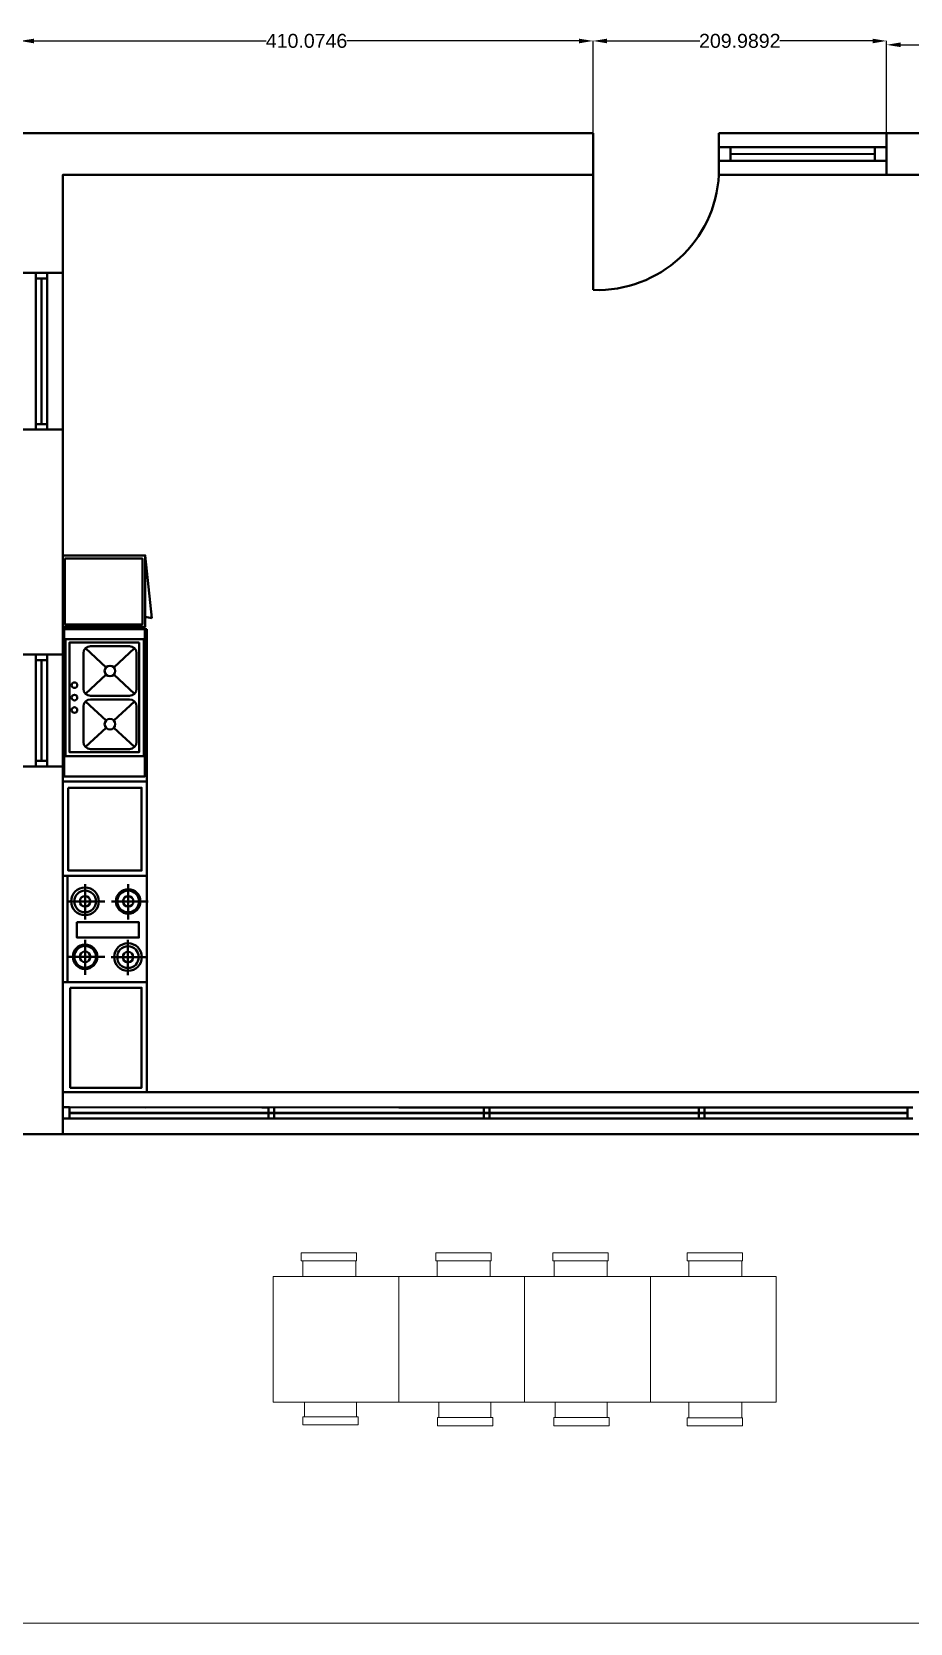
# Model space of a CAD drawing. Header units: inches. Extents: x -422522 to 22891, y -2973 to 414515.
# Drawn here: x 17051 to 17679, y 7745 to 8885 of the extents above; entities that cross this region are included whole.
import ezdxf

# ---------------------------------------------------------------- set-up
doc = ezdxf.new("R2010")
doc.units = ezdxf.units.IN
doc.header["$MEASUREMENT"] = 0
doc.layers.get('0').update_dxf_attribs({"lineweight": 40})
doc.layers.add('ARREDAMENTO', color=8, linetype='Continuous', lineweight=13)
doc.styles.get("Standard").update_dxf_attribs({"font": 'Arial.ttf'})
doc.dimstyles.get("Standard").update_dxf_attribs({"dimtxt": 10, "dimasz": 10, "dimexe": 0.18, "dimexo": 0.0625, "dimgap": 0.09, "dimtad": 0, "dimtih": 1, "dimtoh": 1, "dimdec": 4, "dimzin": 0, "dimdsep": 46, "dimtxsty": 'Standard', "dimcen": 0.09, "dimadec": 0, "dimazin": 0, "dimtfac": 1, "dimtdec": 4, "dimtofl": 0, "dimtmove": 0, "dimatfit": 3, "dimfxl": 1, "dimtolj": 1, "dimtzin": 0, "dimarcsym": 0})

# ---------------------------------------------------------------- blocks, each defined once
blk = doc.blocks.new('*D47')
at = {"color": 0, "lineweight": -2, "transparency": 16777216}
for p, q in [((17042.3, 8812.2), (17042.3, 8878.2)), ((17052.3, 8878.1), (17218.6, 8878.1)), ((17442.4, 8878.1), (17276.2, 8878.1)), ((17452.4, 8812.2), (17452.4, 8878.2))]:
    blk.add_line(p, q, dxfattribs=at)
at = {"color": 0, "transparency": 16777216}
for points in [[(17052.3, 8879.7), (17052.3, 8876.4), (17042.3, 8878.1)], [(17442.4, 8879.7), (17442.4, 8876.4), (17452.4, 8878.1)]]:
    blk.add_solid(points, dxfattribs=at)
at = {"layer": 'Defpoints', "color": 0, "transparency": 16777216}
for p in [(17452.4, 8878.1), (17042.3, 8812.1), (17452.4, 8812.1)]:
    blk.add_point(p, dxfattribs=at)
at = {"color": 0, "transparency": 16777216, "insert": (17247.4, 8878.1), "char_height": 10, "attachment_point": 5}
blk.add_mtext('\\A1;410.0746', dxfattribs=at)
blk = doc.blocks.new('*D48')
at = {"color": 0, "lineweight": -2, "transparency": 16777216}
for p, q in [((17452.4, 8812.3), (17452.4, 8878.2)), ((17462.4, 8878.1), (17528.8, 8878.1)), ((17652.4, 8878.1), (17586.1, 8878.1)), ((17662.4, 8812.2), (17662.4, 8878.2))]:
    blk.add_line(p, q, dxfattribs=at)
at = {"color": 0, "transparency": 16777216}
for points in [[(17462.4, 8879.7), (17462.4, 8876.4), (17452.4, 8878.1)], [(17652.4, 8879.7), (17652.4, 8876.4), (17662.4, 8878.1)]]:
    blk.add_solid(points, dxfattribs=at)
at = {"layer": 'Defpoints', "color": 0, "transparency": 16777216}
for p in [(17662.4, 8878.1), (17452.4, 8812.2), (17662.4, 8812.1)]:
    blk.add_point(p, dxfattribs=at)
at = {"color": 0, "transparency": 16777216, "insert": (17557.4, 8878.1), "char_height": 10, "attachment_point": 5}
blk.add_mtext('\\A1;209.9892', dxfattribs=at)
blk = doc.blocks.new('*D49')
at = {"color": 0, "lineweight": -2, "transparency": 16777216}
for p, q in [((17662.4, 8812.3), (17662.4, 8875.5)), ((17672.4, 8875.3), (17977, 8875.3)), ((18338.9, 8875.3), (18034.3, 8875.3)), ((18348.9, 8812.2), (18348.9, 8875.5))]:
    blk.add_line(p, q, dxfattribs=at)
at = {"color": 0, "transparency": 16777216}
for points in [[(17672.4, 8877), (17672.4, 8873.7), (17662.4, 8875.3)], [(18338.9, 8877), (18338.9, 8873.7), (18348.9, 8875.3)]]:
    blk.add_solid(points, dxfattribs=at)
at = {"layer": 'Defpoints', "color": 0, "transparency": 16777216}
for p in [(18348.9, 8875.3), (17662.4, 8812.2), (18348.9, 8812.1)]:
    blk.add_point(p, dxfattribs=at)
at = {"color": 0, "transparency": 16777216, "insert": (18005.6, 8875.3), "char_height": 10, "attachment_point": 5}
blk.add_mtext('\\A1;686.4643', dxfattribs=at)

msp = doc.modelspace()

# ---------------------------------------------------------------- linework, layer by layer
for p, q in [((17452.41039, 8812.12906), (17452.41039, 8782.29829)), ((17542.42116, 8782.29829), (17542.42116, 8812.12906)), ((17662.39962, 8802.15347), (17662.39962, 8812.12906)), ((17662.39962, 8802.15347), (17542.42116, 8802.15347)), ((17542.42116, 8791.7198), (17542.42116, 8802.15347)), ((17550.6818, 8802.15347), (17550.6818, 8792.15349)), ((17550.6818, 8796.93663), (17654.13898, 8797.15348)), ((17654.13898, 8802.15347), (17654.13898, 8792.15349)), ((17662.39962, 8792.15347), (17662.39962, 8802.15347)), ((17662.39962, 8796.93663), (17662.40949, 8792.15349)), ((17662.40949, 8792.15349), (17542.42116, 8792.15349)), ((17542.42116, 8792.15349), (17542.42116, 8782.29829)), ((17654.78891, 8792.15347), (17662.41403, 8792.16921)), ((17662.40949, 8792.15349), (17662.40949, 8782.29829)), ((17452.41039, 8782.29829), (17452.41039, 8699.82232)), ((17042.3983, 8712.12906), (17073.09654, 8712.12906)), ((17053.74742, 8712.12906), (17053.74742, 8603.82147)), ((17053.74742, 8708.12906), (17061.74742, 8708.12906)), ((17061.74742, 8708.12906), (17053.74742, 8708.12906)), ((17057.74742, 8603.82147), (17057.74742, 8708.12906)), ((17061.74742, 8599.82147), (17061.74742, 8712.00146)), ((17053.74742, 8599.82147), (17053.74742, 8603.82147)), ((17053.74742, 8603.82147), (17061.74742, 8603.82147)), ((17053.74742, 8603.82147), (17057.74742, 8603.82147)), ((17061.74742, 8603.82147), (17061.74742, 8599.82147)), ((17042.3983, 8599.82147), (17073.09654, 8599.82147)), ((17057.74742, 8599.82147), (17053.74742, 8599.82147)), ((17073.09654, 8599.82147), (17057.74742, 8599.82147)), ((17073.00751, 8450.00482), (17073.00751, 8380.00482)), ((17073.09654, 8438.73674), (17042.3983, 8438.73674)), ((17053.74742, 8434.73674), (17053.74742, 8438.73674)), ((17053.74742, 8438.73674), (17053.74742, 8362.73674)), ((17061.74742, 8434.73674), (17053.74742, 8434.73674)), ((17057.74742, 8362.73674), (17057.74742, 8434.73674)), ((17061.74742, 8358.73674), (17061.74742, 8438.73674)), ((17061.74742, 8438.73674), (17061.74742, 8434.73674)), ((17073.00751, 8380.00482), (17073.00751, 8370.00482)), ((17053.74742, 8358.73674), (17053.74742, 8362.73674)), ((17053.74742, 8362.73674), (17061.74742, 8362.73674)), ((17053.74742, 8362.73674), (17057.74742, 8362.73674)), ((17061.74742, 8362.73674), (17061.74742, 8358.73674)), ((17073.09654, 8358.73674), (17042.3983, 8358.73674)), ((17057.74742, 8358.73674), (17053.74742, 8358.73674)), ((17073.09654, 8125.54615), (17073.09654, 8095.37692)), ((17077.78714, 8114.69331), (17073.12489, 8114.70015)), ((17077.78714, 8110.69331), (17077.78714, 8114.69331)), ((17077.78714, 8114.69331), (17131.89835, 8114.60806)), ((17077.78714, 8114.69331), (17418.16256, 8114.60806)), ((17219.30928, 8114.65786), (17215.30928, 8114.65786)), ((17220.19246, 8114.60855), (17220.19043, 8106.60907)), ((17224.19044, 8106.55874), (17224.19246, 8114.60855)), ((17677.30726, 8114.60806), (17313.50198, 8114.60806)), ((17373.30726, 8114.60806), (17369.30726, 8114.60806)), ((17374.19044, 8114.55874), (17374.19044, 8106.55874)), ((17378.19044, 8106.55874), (17378.19044, 8114.55874)), ((17527.30726, 8114.60806), (17523.30726, 8114.60806)), ((17528.19044, 8114.55874), (17528.19044, 8106.55874)), ((17532.19044, 8106.55874), (17532.19044, 8114.55874)), ((17677.30726, 8110.60806), (17677.30726, 8114.60806)), ((17677.30726, 8114.60806), (17681.30726, 8114.60806)), ((17077.78714, 8106.69331), (17073.09654, 8106.69331)), ((17077.78714, 8106.69331), (17077.78714, 8110.69331)), ((17077.78714, 8110.69331), (17439.52459, 8110.60806)), ((17077.78714, 8110.69331), (17077.78714, 8110.49331)), ((17077.78714, 8110.49331), (17437.90282, 8110.40806)), ((17131.89835, 8106.60806), (17077.78714, 8106.69331)), ((17077.78714, 8106.69331), (17413.52935, 8106.60806)), ((17369.30726, 8106.60806), (17219.30726, 8106.60806)), ((17677.30726, 8110.60806), (17292.13996, 8110.60806)), ((17677.30726, 8110.40806), (17293.76173, 8110.40806)), ((17677.30726, 8106.60806), (17318.1352, 8106.60806)), ((17523.30726, 8106.60806), (17373.30726, 8106.60806)), ((17677.30726, 8106.60806), (17527.30726, 8106.60806)), ((17677.30726, 8106.60806), (17677.30726, 8110.60806)), ((17677.30726, 8110.60806), (17677.30726, 8110.40806)), ((17681.30726, 8106.60806), (17677.30726, 8106.60806))]:
    msp.add_line(p, q)
at = {"ltscale": 0.02}
for p, q in [((17136.5659, 8464.9481), (17132.03013, 8509.73521)), ((17136.5659, 8464.9481), (17132.01183, 8465.8725)), ((17073.09654, 8347.98615), (17073.09654, 8456.9846)), ((17073.09654, 8456.9846), (17133.09654, 8456.9846)), ((17133.09654, 8456.9846), (17133.09654, 8347.98615)), ((17074.96812, 8366.07615), (17074.96812, 8449.89615)), ((17074.96812, 8449.89615), (17130.84812, 8449.89615)), ((17089.15601, 8443.32825), (17103.92494, 8429.62734)), ((17092.74812, 8444.81615), (17120.68812, 8444.81615)), ((17124.28022, 8443.32825), (17109.51129, 8429.62734)), ((17130.84812, 8449.89615), (17130.84812, 8366.07615)), ((17087.66812, 8414.33615), (17087.66812, 8439.73615)), ((17125.76812, 8439.73615), (17125.76812, 8414.33615)), ((17103.92494, 8424.44496), (17089.15601, 8410.74405)), ((17109.51129, 8424.44496), (17124.28022, 8410.74405)), ((17120.68812, 8409.25615), (17092.74812, 8409.25615)), ((17087.66812, 8376.23615), (17087.66812, 8401.63615)), ((17089.15601, 8405.22825), (17103.92494, 8391.52734)), ((17092.74812, 8406.71615), (17120.68812, 8406.71615)), ((17124.28022, 8405.22825), (17109.51129, 8391.52734)), ((17125.76812, 8401.63615), (17125.76812, 8376.23615)), ((17103.92494, 8386.34496), (17089.15601, 8372.64405)), ((17109.51129, 8386.34496), (17124.28022, 8372.64405)), ((17130.84812, 8366.07615), (17074.96812, 8366.07615)), ((17120.68812, 8371.15615), (17092.74812, 8371.15615)), ((17073.09654, 8347.98615), (17133.09654, 8347.98615)), ((17073.09654, 8280.48615), (17073.09654, 8347.98615)), ((17133.09654, 8347.98615), (17073.09654, 8347.98615)), ((17073.09654, 8347.98615), (17133.09654, 8347.98615)), ((17073.09654, 8347.98615), (17133.09654, 8347.98615)), ((17133.09654, 8347.98615), (17133.09654, 8280.48615)), ((17073.09654, 8204.28615), (17073.09654, 8280.48615)), ((17073.09654, 8280.48615), (17133.09654, 8280.48615)), ((17133.09654, 8280.48615), (17073.09654, 8280.48615)), ((17076.28531, 8280.48615), (17076.28531, 8204.28615)), ((17088.90447, 8262.10107), (17088.90447, 8274.33708)), ((17119.78456, 8262.10107), (17119.78456, 8274.33708)), ((17133.09654, 8280.48615), (17133.09654, 8204.28615)), ((17088.90447, 8262.10107), (17076.96373, 8262.10107)), ((17088.90447, 8262.10107), (17103.12275, 8262.10107)), ((17088.90447, 8262.10107), (17088.90447, 8249.19715)), ((17119.78456, 8262.10107), (17107.84381, 8262.10107)), ((17119.78456, 8262.10107), (17119.78456, 8249.19715)), ((17119.78456, 8262.10107), (17134.00284, 8262.10107)), ((17088.90447, 8222.39232), (17088.90447, 8234.62833)), ((17119.61794, 8222.22583), (17119.61794, 8234.46184)), ((17088.90447, 8222.39232), (17076.96373, 8222.39232)), ((17088.90447, 8222.39232), (17088.90447, 8209.4884)), ((17088.90447, 8222.39232), (17103.12275, 8222.39232)), ((17119.61794, 8222.22583), (17107.6772, 8222.22583)), ((17119.61794, 8222.22583), (17119.61794, 8209.32191)), ((17119.61794, 8222.22583), (17133.83622, 8222.22583)), ((17073.09654, 8204.28615), (17133.09654, 8204.28615)), ((17073.09654, 8125.54615), (17073.09654, 8204.28615)), ((17133.09654, 8204.28615), (17073.09654, 8204.28615)), ((17133.09654, 8204.28615), (17133.09654, 8125.54615)), ((17133.09654, 8125.54615), (17073.09654, 8125.54615))]:
    msp.add_line(p, q, dxfattribs=at)
for points in [[(17542.42116, 8812.12906), (18348.86395, 8812.12906), (18348.86395, 8095.37692), (17042.3983, 8095.37692), (17042.3983, 8812.12906), (17452.41039, 8812.12906)], [(17542.42116, 8782.29829), (18319.5622, 8782.29829), (18319.5622, 8125.54615), (17073.09654, 8125.54615), (17073.09654, 8782.29829), (17452.41039, 8782.29829)]]:
    msp.add_lwpolyline(points)
for points in [[(17072.90154, 8458.65893), (17132.03013, 8458.65893), (17132.03013, 8509.73521), (17072.90154, 8509.73521)], [(17074.45696, 8507.56513), (17129.90185, 8507.56513), (17129.90185, 8460.42004), (17074.45696, 8460.42004)], [(17127.54712, 8447.51993), (17127.54712, 8368.89179), (17077.86744, 8368.89179), (17077.86744, 8447.51993)], [(17076.8564, 8343.43966), (17129.38801, 8343.43966), (17129.38801, 8284.11751), (17076.8564, 8284.11751)], [(17083.12859, 8247.19927), (17127.44899, 8247.19927), (17127.44899, 8236.21096), (17083.12859, 8236.21096)], [(17078.26247, 8200.22839), (17129.38801, 8200.22839), (17129.38801, 8128.64), (17078.26247, 8128.64)]]:
    msp.add_lwpolyline(points, close=True, dxfattribs=at)
msp.add_lwpolyline([(17131.7791, 8456.9846), (17131.7791, 8351.58255), (17074.00345, 8351.58255), (17074.00345, 8456.9846)], dxfattribs=at)
for centre, radius in [((17106.71812, 8427.03615), 3.81), ((17081.31812, 8416.87615), 2.00805), ((17081.31812, 8407.98615), 2.00805), ((17081.31812, 8399.09615), 2.00805), ((17106.71812, 8388.93615), 3.81), ((17088.90447, 8262.10107), 9.90295), ((17119.78456, 8262.10107), 8.80507), ((17088.90447, 8262.10107), 7.7753), ((17088.90447, 8262.10107), 3.77647), ((17119.78456, 8262.10107), 7.7753), ((17119.78456, 8262.10107), 3.77647), ((17088.90447, 8222.48926), 8.80262), ((17088.90447, 8222.39232), 7.7753), ((17088.90447, 8222.39232), 3.77647), ((17119.61794, 8222.22583), 9.90295), ((17119.61794, 8222.22583), 7.7753), ((17119.61794, 8222.22583), 3.77647)]:
    msp.add_circle(centre, radius, dxfattribs=at)
msp.add_arc((17455.53593, 8786.7662), 87.00004, 267.94116749, 357.05626154)
for centre, start, end in [((17092.74812, 8439.73615), 90, 180), ((17120.68812, 8439.73615), 0, 90), ((17092.74812, 8414.33615), 180, 270), ((17120.68812, 8414.33615), 270, 0), ((17092.74812, 8401.63615), 90, 180), ((17120.68812, 8401.63615), 0, 90), ((17092.74812, 8376.23615), 180, 270), ((17120.68812, 8376.23615), 270, 0)]:
    msp.add_arc(centre, 5.08, start, end, dxfattribs=at)
at = {"layer": 'ARREDAMENTO'}
for p, q in [((17244.62054, 8004.75515), (17244.62054, 7993.59002)), ((17244.62054, 8004.75515), (17282.57575, 8004.75515)), ((17282.57575, 7993.59002), (17282.57575, 8004.75515)), ((17340.88012, 8004.75515), (17340.88012, 7993.59002)), ((17378.83533, 7993.59002), (17378.83533, 8004.75515)), ((17424.62054, 8004.75515), (17424.62054, 7993.59002)), ((17462.57575, 7993.59002), (17462.57575, 8004.75515)), ((17520.88012, 8004.75515), (17520.88012, 7993.59002)), ((17558.83533, 7993.59002), (17558.83533, 8004.75515)), ((17244.62054, 7993.59002), (17282.57575, 7993.59002)), ((17340.88012, 7993.59002), (17378.83533, 7993.59002)), ((17403.42086, 7993.59002), (17403.42086, 7903.59002)), ((17403.42086, 7993.59002), (17493.42086, 7993.59002)), ((17493.42086, 7903.59002), (17493.42086, 7993.59002)), ((17403.42086, 7967.57613), (17403.42086, 7929.62092)), ((17583.42086, 7966.96865), (17583.42086, 7929.01344)), ((17313.42086, 7903.59002), (17223.42086, 7903.59002)), ((17245.84727, 7893.11206), (17245.84727, 7903.75925)), ((17283.10423, 7903.59002), (17283.10423, 7893.11206)), ((17341.4086, 7903.59002), (17379.36381, 7903.59002)), ((17342.10685, 7892.59412), (17342.10685, 7903.75925)), ((17379.36381, 7903.59002), (17379.36381, 7892.42489)), ((17403.42086, 7903.59002), (17493.42086, 7903.59002)), ((17425.31878, 7892.59412), (17425.31878, 7903.59002)), ((17462.57575, 7903.59002), (17462.57575, 7892.59412)), ((17520.88012, 7892.42489), (17520.88012, 7903.59002)), ((17558.83533, 7903.59002), (17558.83533, 7892.42489)), ((17245.84727, 7893.11206), (17284.34899, 7893.11206)), ((17042.3983, 7745.37692), (18348.86395, 7745.37692))]:
    msp.add_line(p, q, dxfattribs=at)
for points in [[(17244.62054, 8004.75515), (17243.55032, 8004.75515), (17243.55032, 8010.59141), (17283.12226, 8010.59141), (17283.12226, 8004.75515), (17282.57575, 8004.75515)], [(17245.84727, 7893.11206), (17244.77706, 7893.11206), (17244.77706, 7887.27579), (17284.34899, 7887.27579), (17284.34899, 7893.11206), (17283.80248, 7893.11206)]]:
    msp.add_lwpolyline(points, dxfattribs=at)
for points in [[(17339.8099, 8010.59141), (17379.38184, 8010.59141), (17379.38184, 8004.75515), (17339.8099, 8004.75515)], [(17423.55032, 8010.59141), (17463.12226, 8010.59141), (17463.12226, 8004.75515), (17423.55032, 8004.75515)], [(17519.8099, 8010.59141), (17559.38184, 8010.59141), (17559.38184, 8004.75515), (17519.8099, 8004.75515)], [(17223.42086, 7993.59002), (17313.42086, 7993.59002), (17313.42086, 7903.59002), (17223.42086, 7903.59002)], [(17313.42086, 7993.59002), (17403.42086, 7993.59002), (17403.42086, 7903.59002), (17313.42086, 7903.59002)], [(17493.42086, 7993.59002), (17583.42086, 7993.59002), (17583.42086, 7903.59002), (17493.42086, 7903.59002)], [(17341.03663, 7886.75785), (17380.60857, 7886.75785), (17380.60857, 7892.59412), (17341.03663, 7892.59412)], [(17424.24857, 7886.75785), (17463.8205, 7886.75785), (17463.8205, 7892.59412), (17424.24857, 7892.59412)], [(17519.8099, 7886.58862), (17559.38184, 7886.58862), (17559.38184, 7892.42489), (17519.8099, 7892.42489)]]:
    msp.add_lwpolyline(points, close=True, dxfattribs=at)

# ---------------------------------------------------------------- dimensions: what is measured, and where the dimension line sits
at = {"color": 2}
for base, p1, p2, picture, middle in [((17452.41039, 8878.0536), (17042.3358, 8812.12906), (17452.41039, 8812.12906), '*D47', (17247.37309, 8878.0536)), ((17662.39962, 8878.0536), (17452.41039, 8812.19156), (17662.39962, 8812.12906), '*D48', (17557.405, 8878.0536)), ((18348.86395, 8875.33684), (17662.39962, 8812.19156), (18348.86395, 8812.12906), '*D49', (18005.63179, 8875.33684))]:
    dim = msp.add_linear_dim(base=base, p1=p1, p2=p2, dimstyle='Standard', dxfattribs=at)
    dim.commit()
    dim.dimension.update_dxf_attribs({"geometry": picture, "text_midpoint": middle})

doc.saveas('drawing.dxf')
